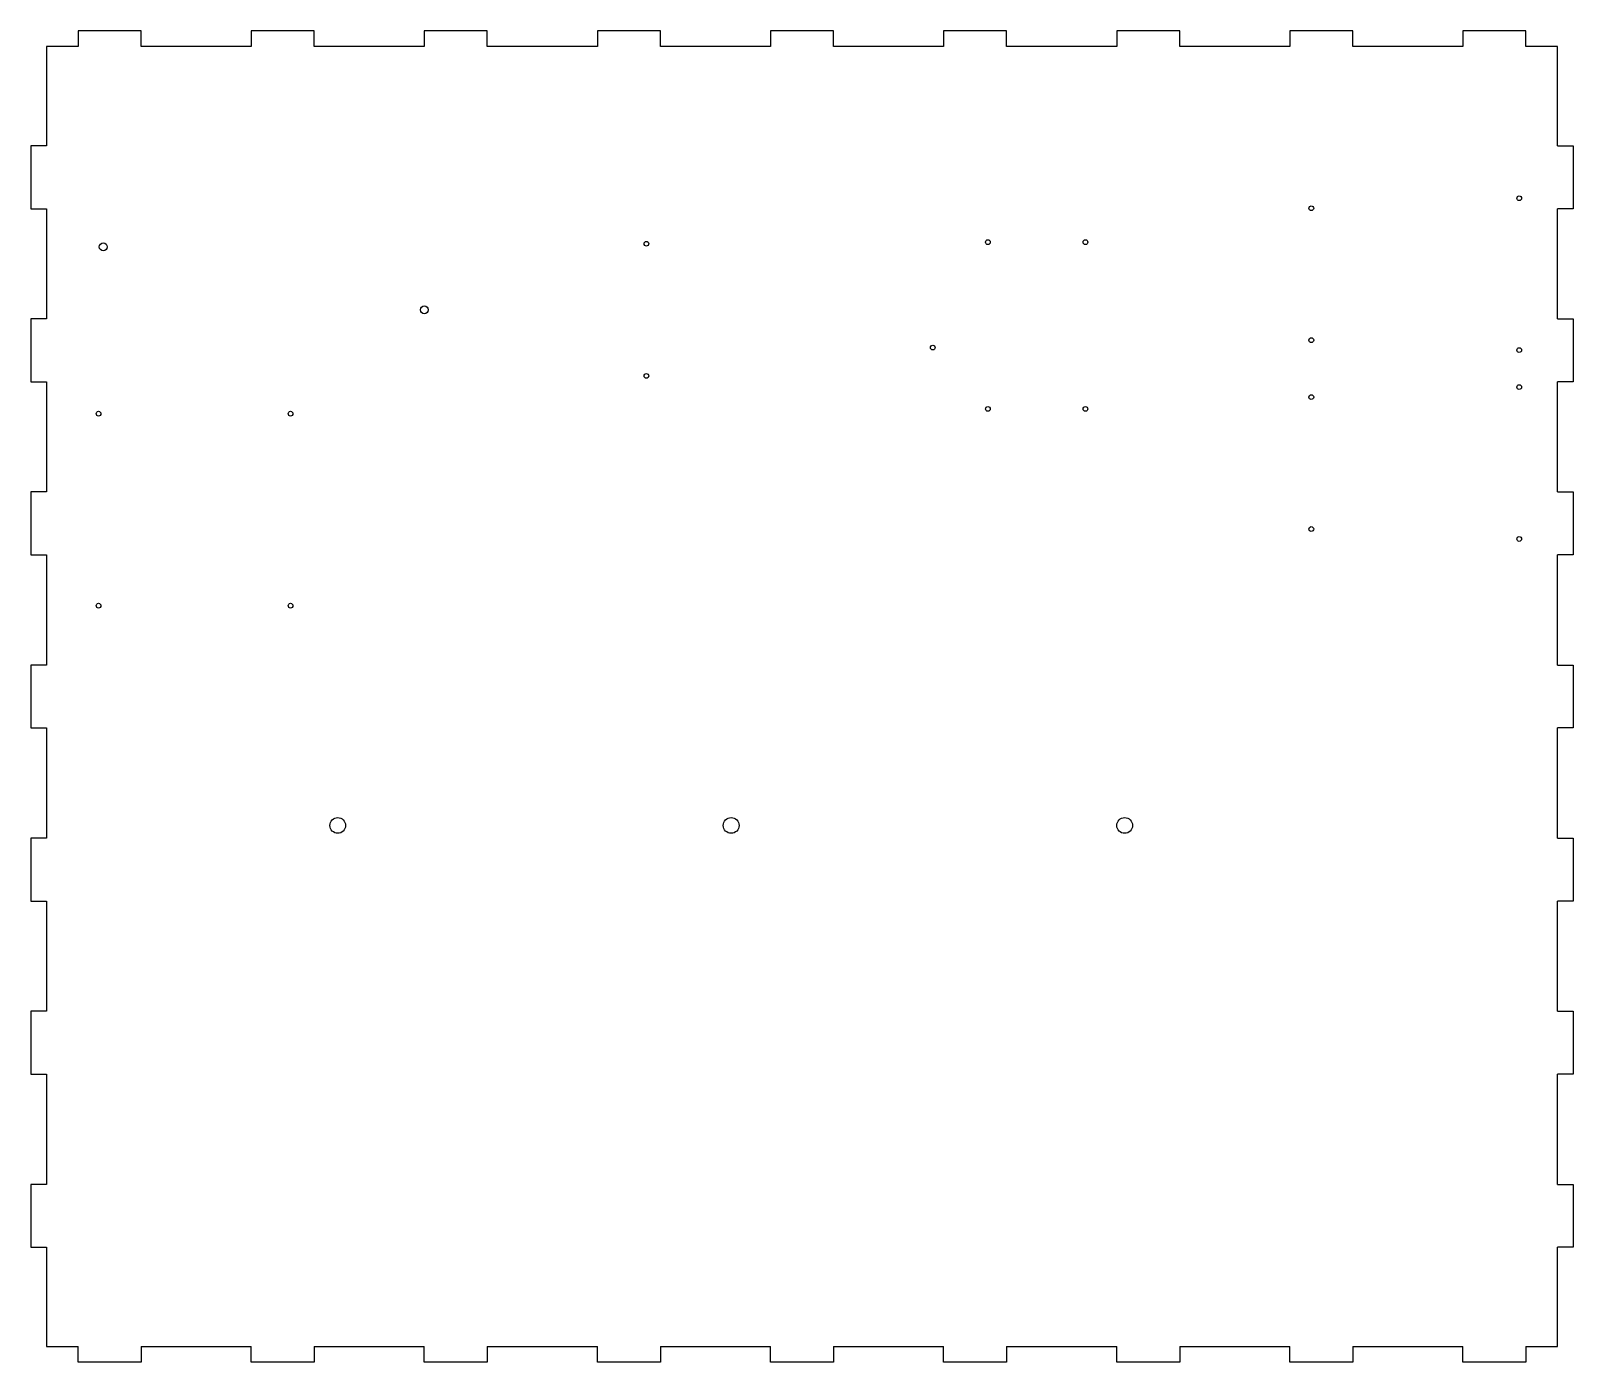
# Model space of a CAD drawing. Header units: millimetres. Extents: x 205 to 695, y 83 to 506.
import ezdxf

# ---------------------------------------------------------------- set-up
doc = ezdxf.new("R2010")
doc.units = ezdxf.units.MM

msp = doc.modelspace()

# ---------------------------------------------------------------- linework, layer by layer
at = {"color": 7, "linetype": 'Continuous', "lineweight": 25}
for p, q in [((219.84, 506.15), (219.84, 501.15)), ((239.84, 506.15), (219.84, 506.15)), ((239.84, 501.15), (239.84, 506.15)), ((274.84, 506.15), (274.84, 501.15)), ((294.84, 506.15), (274.84, 506.15)), ((294.84, 501.15), (294.84, 506.15)), ((329.84, 506.15), (329.84, 501.15)), ((349.84, 506.15), (329.84, 506.15)), ((349.84, 501.15), (349.84, 506.15)), ((384.84, 506.15), (384.84, 501.15)), ((404.84, 506.15), (384.84, 506.15)), ((404.84, 501.15), (404.84, 506.15)), ((439.84, 506.15), (439.84, 501.15)), ((459.84, 506.15), (439.84, 506.15)), ((459.84, 501.15), (459.84, 506.15)), ((494.84, 506.15), (494.84, 501.15)), ((514.84, 506.15), (494.84, 506.15)), ((514.84, 501.15), (514.84, 506.15)), ((549.84, 506.15), (549.84, 501.15)), ((569.84, 506.15), (549.84, 506.15)), ((569.84, 501.15), (569.84, 506.15)), ((604.84, 506.15), (604.84, 501.15)), ((624.84, 506.15), (604.84, 506.15)), ((624.84, 501.15), (624.84, 506.15)), ((659.84, 506.15), (659.84, 501.15)), ((679.84, 506.15), (659.84, 506.15)), ((679.84, 501.15), (679.84, 506.15)), ((209.84, 501.15), (209.84, 469.65)), ((219.84, 501.15), (209.84, 501.15)), ((274.84, 501.15), (239.84, 501.15)), ((329.84, 501.15), (294.84, 501.15)), ((384.84, 501.15), (349.84, 501.15)), ((439.84, 501.15), (404.84, 501.15)), ((494.84, 501.15), (459.84, 501.15)), ((549.84, 501.15), (514.84, 501.15)), ((604.84, 501.15), (569.84, 501.15)), ((659.84, 501.15), (624.84, 501.15)), ((689.84, 501.15), (679.84, 501.15)), ((689.84, 469.65), (689.84, 501.15)), ((204.84, 469.65), (204.84, 449.65)), ((209.84, 469.65), (204.84, 469.65)), ((689.84, 469.65), (694.84, 469.65)), ((694.84, 469.65), (694.84, 449.65)), ((204.84, 449.65), (209.84, 449.65)), ((209.84, 449.65), (209.84, 414.65)), ((694.84, 449.65), (689.84, 449.65)), ((689.84, 414.65), (689.84, 449.65)), ((204.84, 414.65), (204.84, 394.65)), ((209.84, 414.65), (204.84, 414.65)), ((689.84, 414.65), (694.84, 414.65)), ((694.84, 414.65), (694.84, 394.65)), ((204.84, 394.65), (209.84, 394.65)), ((209.84, 394.65), (209.84, 359.65)), ((694.84, 394.65), (689.84, 394.65)), ((689.84, 359.65), (689.84, 394.65)), ((204.84, 359.65), (204.84, 339.65)), ((209.84, 359.65), (204.84, 359.65)), ((689.84, 359.65), (694.84, 359.65)), ((694.84, 359.65), (694.84, 339.65)), ((204.84, 339.65), (209.84, 339.65)), ((209.84, 339.65), (209.84, 304.65)), ((694.84, 339.65), (689.84, 339.65)), ((689.84, 304.65), (689.84, 339.65)), ((204.84, 304.65), (204.84, 284.65)), ((209.84, 304.65), (204.84, 304.65)), ((689.84, 304.65), (694.84, 304.65)), ((694.84, 304.65), (694.84, 284.65)), ((204.84, 284.65), (209.84, 284.65)), ((209.84, 284.65), (209.84, 249.65)), ((694.84, 284.65), (689.84, 284.65)), ((689.84, 249.65), (689.84, 284.65)), ((204.84, 249.65), (204.84, 229.65)), ((209.84, 249.65), (204.84, 249.65)), ((689.84, 249.65), (694.84, 249.65)), ((694.84, 249.65), (694.84, 229.65)), ((204.84, 229.65), (209.84, 229.65)), ((209.84, 229.65), (209.84, 194.65)), ((694.84, 229.65), (689.84, 229.65)), ((689.84, 194.65), (689.84, 229.65)), ((204.84, 194.65), (204.84, 174.65)), ((209.84, 194.65), (204.84, 194.65)), ((689.84, 194.65), (694.84, 194.65)), ((694.84, 194.65), (694.84, 174.65)), ((204.84, 174.65), (209.84, 174.65)), ((209.84, 174.65), (209.84, 139.65)), ((694.84, 174.65), (689.84, 174.65)), ((689.84, 139.65), (689.84, 174.65)), ((204.84, 139.65), (204.84, 119.65)), ((209.84, 139.65), (204.84, 139.65)), ((689.84, 139.65), (694.84, 139.65)), ((694.84, 139.65), (694.84, 119.65)), ((204.84, 119.65), (209.84, 119.65)), ((209.84, 119.65), (209.84, 88.15)), ((694.84, 119.65), (689.84, 119.65)), ((689.84, 88.15), (689.84, 119.65)), ((209.84, 88.15), (219.84, 88.15)), ((219.84, 83.15), (219.84, 88.15)), ((239.84, 88.15), (274.84, 88.15)), ((239.84, 88.15), (239.84, 83.15)), ((274.84, 83.15), (274.84, 88.15)), ((294.84, 88.15), (329.84, 88.15)), ((294.84, 88.15), (294.84, 83.15)), ((329.84, 83.15), (329.84, 88.15)), ((349.84, 88.15), (384.84, 88.15)), ((349.84, 88.15), (349.84, 83.15)), ((384.84, 83.15), (384.84, 88.15)), ((404.84, 88.15), (439.84, 88.15)), ((404.84, 88.15), (404.84, 83.15)), ((439.84, 83.15), (439.84, 88.15)), ((459.84, 88.15), (494.84, 88.15)), ((459.84, 88.15), (459.84, 83.15)), ((494.84, 83.15), (494.84, 88.15)), ((514.84, 88.15), (549.84, 88.15)), ((514.84, 88.15), (514.84, 83.15)), ((549.84, 83.15), (549.84, 88.15)), ((569.84, 88.15), (604.84, 88.15)), ((569.84, 88.15), (569.84, 83.15)), ((604.84, 83.15), (604.84, 88.15)), ((624.84, 88.15), (659.84, 88.15)), ((624.84, 88.15), (624.84, 83.15)), ((659.84, 83.15), (659.84, 88.15)), ((679.84, 88.15), (689.84, 88.15)), ((679.84, 88.15), (679.84, 83.15)), ((239.84, 83.15), (219.84, 83.15)), ((294.84, 83.15), (274.84, 83.15)), ((349.84, 83.15), (329.84, 83.15)), ((404.84, 83.15), (384.84, 83.15)), ((459.84, 83.15), (439.84, 83.15)), ((514.84, 83.15), (494.84, 83.15)), ((569.84, 83.15), (549.84, 83.15)), ((624.84, 83.15), (604.84, 83.15)), ((679.84, 83.15), (659.84, 83.15))]:
    msp.add_line(p, q, dxfattribs=at)
for centre, radius in [((677.69, 452.96), 0.75), ((611.65, 449.78), 0.75), ((227.84, 437.51), 1.25), ((400.39, 438.51), 0.75), ((508.89, 439.01), 0.75), ((539.89, 439.01), 0.75), ((329.84, 417.51), 1.25), ((611.65, 407.87), 0.75), ((491.39, 405.51), 0.75), ((677.69, 404.7), 0.75), ((400.39, 396.51), 0.75), ((677.69, 392.96), 0.75), ((611.65, 389.78), 0.75), ((226.34, 384.51), 0.75), ((287.34, 384.51), 0.75), ((508.89, 386.01), 0.75), ((539.89, 386.01), 0.75), ((611.65, 347.87), 0.75), ((677.69, 344.7), 0.75), ((226.34, 323.51), 0.75), ((287.34, 323.51), 0.75), ((302.34, 253.68), 2.5), ((427.34, 253.68), 2.5), ((552.34, 253.68), 2.5)]:
    msp.add_circle(centre, radius, dxfattribs=at)

doc.saveas('drawing.dxf')
